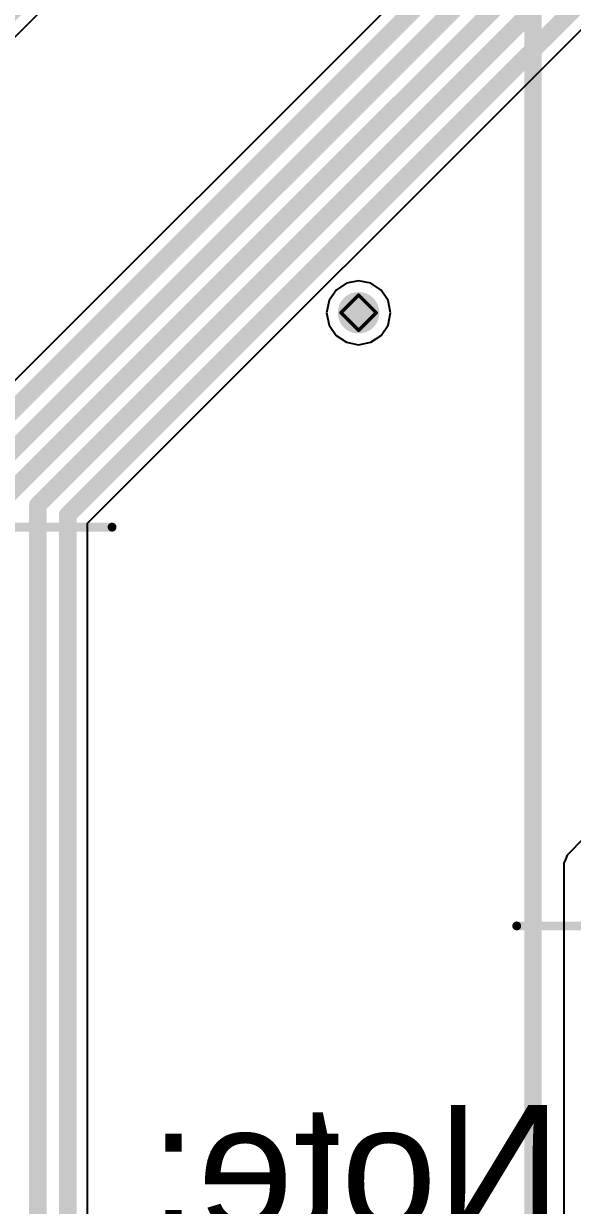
# Model space of a CAD drawing. Header units: millimetres. Extents: x -16 to 330, y -45 to 150.
# Drawn here: x 8.18 to 16.09, y 12.98 to 30.02 of the extents above; entities that cross this region are included whole.
import ezdxf

# ---------------------------------------------------------------- set-up
doc = ezdxf.new("R2010")
doc.units = ezdxf.units.MM
for name, color, linetype in [('BottomLayer', 5, 'Continuous'), ('BottomOverlay', 54, 'Continuous'), ('BottomSolder', 6, 'Continuous'), ('DrillDrawing', 1, 'Continuous'), ('Mechanical1', 6, 'Continuous'), ('Mechanical13', 56, 'Continuous'), ('MidLayer1', 16, 'Continuous'), ('MidLayer2', 76, 'Continuous'), ('TopLayer', 1, 'Continuous'), ('TopSolder', 216, 'Continuous'), ('ViaHoleLayer', 16, 'Continuous')]:
    doc.layers.add(name, color=color, linetype=linetype)
doc.styles.add('Arial', font='arial.ttf', dxfattribs={"height": 0.2})

msp = doc.modelspace()

# ---------------------------------------------------------------- hatches: boundary and pattern name
at = {"layer": 'BottomLayer'}
h = msp.add_hatch(color=5, dxfattribs=at)
edge = h.paths.add_edge_path()
edge.add_arc((13.005, 25.851), 0.3, 0, 360)
at = {"layer": 'BottomSolder'}
h = msp.add_hatch(color=6, dxfattribs=at)
edge = h.paths.add_edge_path()
edge.add_arc((13.005, 25.851), 0.15, 0, 360)
at = {"layer": 'MidLayer1'}
h = msp.add_hatch(color=16, dxfattribs=at)
edge = h.paths.add_edge_path()
edge.add_arc((13.005, 25.851), 0.3, 0, 360)
at = {"layer": 'MidLayer2'}
h = msp.add_hatch(color=76, dxfattribs=at)
edge = h.paths.add_edge_path()
edge.add_arc((13.005, 25.851), 0.3, 0, 360)
at = {"layer": 'TopLayer'}
h = msp.add_hatch(color=1, dxfattribs=at)
edge = h.paths.add_edge_path()
edge.add_arc((13.005, 25.851), 0.3, 0, 360)
at = {"layer": 'TopSolder'}
h = msp.add_hatch(color=216, dxfattribs=at)
edge = h.paths.add_edge_path()
edge.add_arc((13.005, 25.851), 0.15, 0, 360)
at = {"layer": 'ViaHoleLayer'}
h = msp.add_hatch(color=16, dxfattribs=at)
edge = h.paths.add_edge_path()
edge.add_arc((13.005, 25.851), 0.15, 0, 360)

# ---------------------------------------------------------------- linework, layer by layer
at = {"layer": 'BottomLayer'}
for p, q in [((20.112, 22.252), (16.01, 18.027)), ((15.988, 17.969), (15.964, 17.912)), ((15.964, 17.912), (15.964, -2.205)), ((16.01, 18.027), (15.988, 17.969))]:
    msp.add_line(p, q, dxfattribs=at)
at = {"layer": 'DrillDrawing', "const_width": 0.0508}
for points in [[(12.751, 25.851), (13.005, 26.105)], [(13.005, 26.105), (13.259, 25.851)], [(12.751, 25.851), (13.005, 25.597)], [(13.005, 25.597), (13.259, 25.851)]]:
    msp.add_lwpolyline(points, dxfattribs=at)
at = {"layer": 'DrillDrawing', "const_width": 0.0254}
for points in [[(12.992, 26.105, 1), (13.017, 26.105, 1)], [(12.992, 26.105, 1), (13.017, 26.105, 1)], [(12.738, 25.851, 1), (12.763, 25.851, 1)], [(12.738, 25.851, 1), (12.763, 25.851, 1)], [(13.246, 25.851, 1), (13.271, 25.851, 1)], [(13.246, 25.851, 1), (13.271, 25.851, 1)], [(12.992, 25.597, 1), (13.017, 25.597, 1)], [(12.992, 25.597, 1), (13.017, 25.597, 1)]]:
    msp.add_lwpolyline(points, format="xyb", close=True, dxfattribs=at)
at = {"layer": 'Mechanical1', "const_width": 0.254}
msp.add_lwpolyline([(15.519, -13.564), (15.519, 38.125)], dxfattribs=at)
msp.add_lwpolyline([(15.519, -13.564), (15.519, 38.125)], dxfattribs=at)
at = {"layer": 'Mechanical13', "const_width": 0.127}
for points in [[(1.506, 22.759), (9.451, 22.759)], [(1.506, 22.759), (9.451, 22.759)], [(15.284, 17.009), (19.256, 17.009)], [(15.284, 17.009), (19.256, 17.009)]]:
    msp.add_lwpolyline(points, dxfattribs=at)
at = {"layer": 'Mechanical13', "const_width": 0.0635}
for points in [[(9.419, 22.759, 1), (9.483, 22.759, 1)], [(9.419, 22.759, 1), (9.483, 22.759, 1)], [(15.252, 17.009, 1), (15.316, 17.009, 1)], [(15.252, 17.009, 1), (15.316, 17.009, 1)]]:
    msp.add_lwpolyline(points, format="xyb", close=True, dxfattribs=at)
at = {"layer": 'MidLayer1'}
for p, q in [((12.828, 26.277), (12.679, 26.177)), ((13.005, 26.312), (12.828, 26.277)), ((13.181, 26.277), (13.005, 26.312)), ((13.331, 26.177), (13.181, 26.277)), ((12.679, 26.177), (12.579, 26.028)), ((13.431, 26.028), (13.331, 26.177)), ((12.579, 26.028), (12.544, 25.851)), ((13.466, 25.851), (13.431, 26.028)), ((12.544, 25.851), (12.579, 25.674)), ((13.431, 25.674), (13.466, 25.851)), ((12.579, 25.674), (12.679, 25.525)), ((13.331, 25.525), (13.431, 25.674)), ((12.679, 25.525), (12.828, 25.425)), ((12.828, 25.425), (13.005, 25.39)), ((13.005, 25.39), (13.181, 25.425)), ((13.181, 25.425), (13.331, 25.525)), ((20.112, 22.252), (16.01, 18.027)), ((15.988, 17.969), (15.964, 17.912)), ((15.964, 17.912), (15.964, -13.03)), ((16.01, 18.027), (15.988, 17.969))]:
    msp.add_line(p, q, dxfattribs=at)
at = {"layer": 'MidLayer2'}
for p, q in [((4.805, 26.581), (15.096, 36.872)), ((20.112, 22.252), (16.01, 18.027)), ((15.988, 17.969), (15.964, 17.912)), ((15.964, 17.912), (15.964, -7.132)), ((16.01, 18.027), (15.988, 17.969))]:
    msp.add_line(p, q, dxfattribs=at)
at = {"layer": 'MidLayer2', "const_width": 0.6}
msp.add_lwpolyline([(4.343, 26.772), (14.77, 37.198)], dxfattribs=at)
at = {"layer": 'TopLayer'}
for p, q in [((17.368, 34.192), (6.389, 23.214)), ((9.097, 22.816), (19.531, 33.25)), ((9.097, -2.134), (9.097, 22.816)), ((20.112, 22.252), (16.01, 18.027)), ((15.988, 17.969), (15.964, 17.912)), ((15.964, 17.912), (15.964, -13.03)), ((16.01, 18.027), (15.988, 17.969))]:
    msp.add_line(p, q, dxfattribs=at)
at = {"layer": 'TopLayer', "const_width": 0.254}
for points in [[(6.507, 22.929), (17.653, 34.074)], [(7.435, 23.282), (18.059, 33.906)], [(7.945, 23.217), (18.466, 33.738)], [(8.382, 23.079), (18.898, 33.595)], [(8.812, 22.934), (19.329, 33.452)], [(8.382, -7.138), (8.382, 23.079)], [(8.812, -6.881), (8.812, 22.934)]]:
    msp.add_lwpolyline(points, dxfattribs=at)
at = {"layer": 'TopLayer', "const_width": 0.127}
for points in [[(8.319, 23.079, 1), (8.446, 23.079, 1)], [(8.319, 23.079, 1), (8.446, 23.079, 1)], [(8.748, 22.934, 1), (8.875, 22.934, 1)], [(8.748, 22.934, 1), (8.875, 22.934, 1)]]:
    msp.add_lwpolyline(points, format="xyb", close=True, dxfattribs=at)

# ---------------------------------------------------------------- texts
at = {"layer": 'BottomOverlay', "style": 'Arial', "text_generation_flag": 2}
msp.add_text('Note:', height=1.778, rotation=360, dxfattribs=at).set_placement((15.926, 12.649))

doc.saveas('drawing.dxf')
